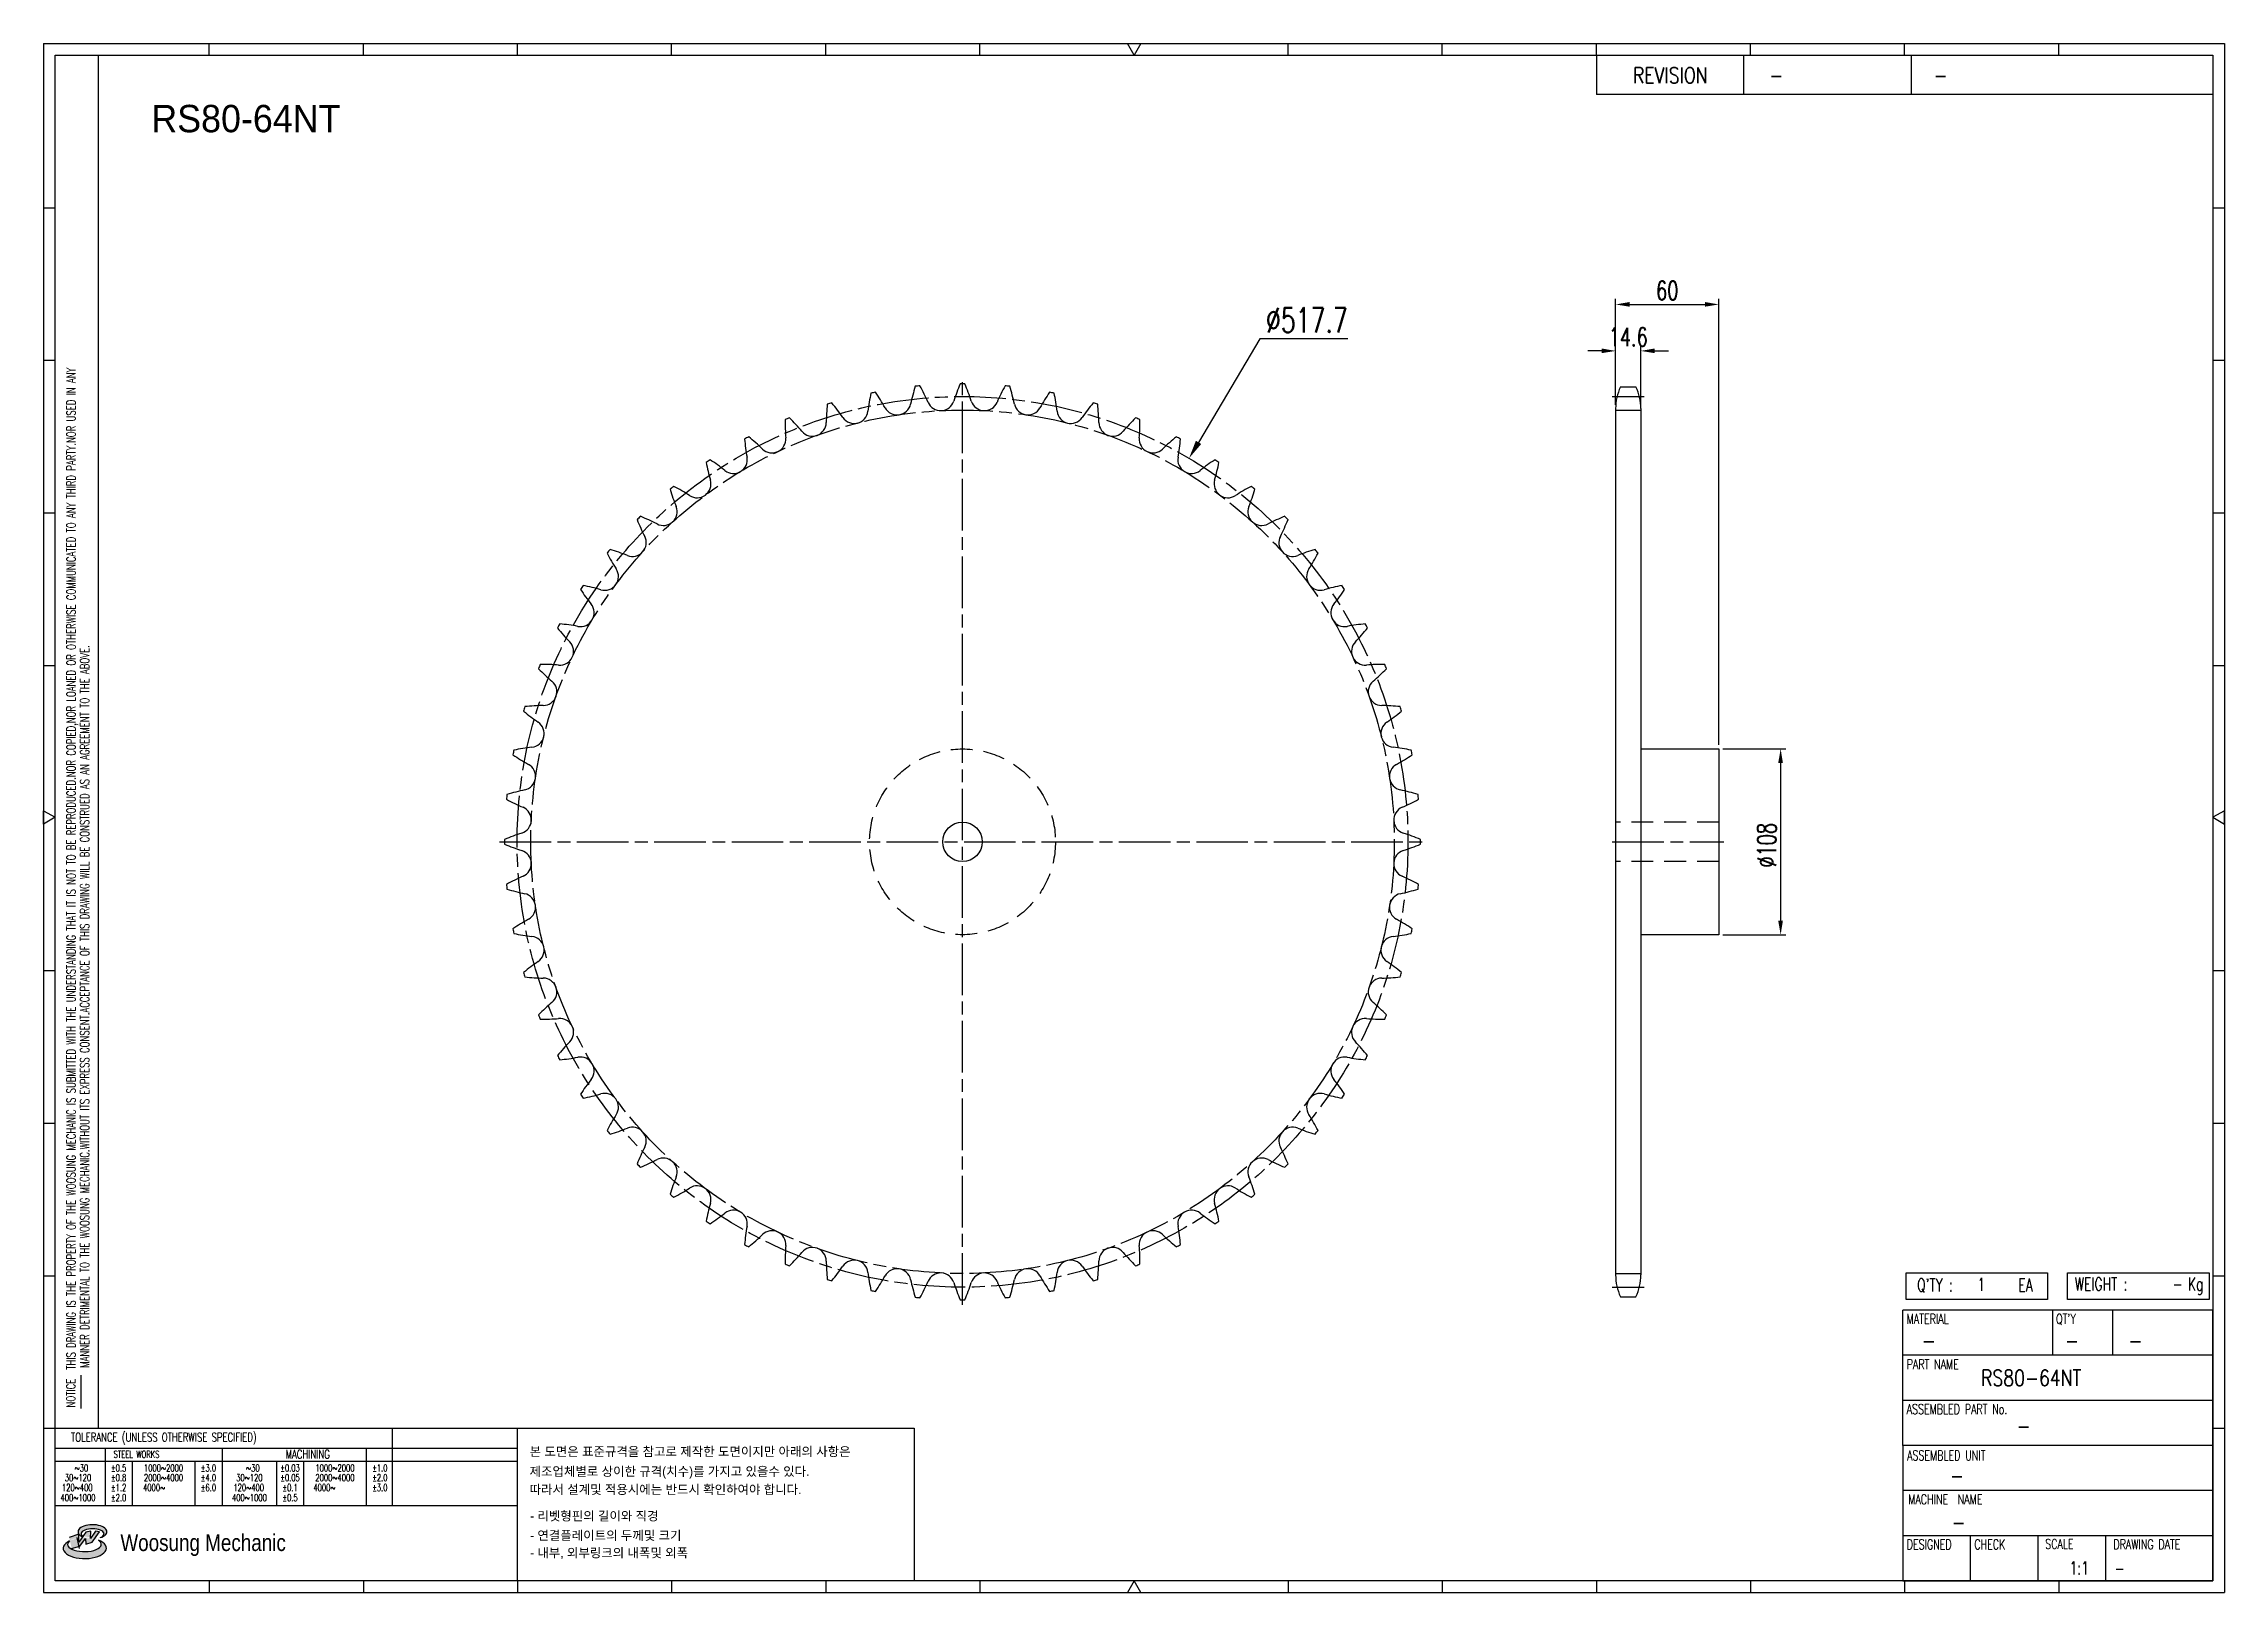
# Model space of a CAD drawing. Header units: millimetres. Extents: x 26814 to 28081, y 33 to 933.
import ezdxf
from ezdxf.enums import TextEntityAlignment as Align

# ---------------------------------------------------------------- set-up
doc = ezdxf.new("R2010")
doc.units = ezdxf.units.MM
for name, pattern in [('AM_ISO08W050', [18, 12, -1.5, 3, -1.5]), ('AM_ISO08W050x2', [9, 6, -0.75, 1.5, -0.75]), ('HIDDEN', [9.525, 6.35, -3.175])]:
    doc.linetypes.add(name, pattern=pattern)
doc.layers.get('Defpoints').update_dxf_attribs({"color": 80})
doc.layers.add('CL2', color=4, linetype='AM_ISO08W050', lineweight=25)
for name, color, linetype in [('HL', 2, 'HIDDEN'), ('LOGO', 7, 'Continuous'), ('S-DIM', 7, 'Continuous'), ('TITLE', 7, 'Continuous')]:
    doc.layers.add(name, color=color, linetype=linetype)
doc.styles.add('HAN', font='ROMANS.shx', dxfattribs={"width": 0.7, "bigfont": 'whgtxt.shx'})
doc.styles.add('HKD_ST2', font='romans.shx', dxfattribs={"width": 0.7, "height": 4, "bigfont": '@extfont2.shx'})
doc.styles.add('HSG', font='SIMPLEX.shx', dxfattribs={"width": 0.7, "bigfont": 'HSG.shx'})
doc.styles.add('MtXpl_', font='Gulim.ttf')
doc.styles.add('SLDTEXTSTYLE4', font='arial.ttf', dxfattribs={"width": 0.8})
doc.dimstyles.new('APP23', dxfattribs={"dimscale": 4.5, "dimtxt": 2.4, "dimasz": 1.8, "dimexe": 0.7, "dimexo": 0.5, "dimgap": 0.6, "dimtad": 1, "dimtoh": 1, "dimdec": 1, "dimrnd": 0.01, "dimzin": 9, "dimdsep": 46, "dimtxsty": 'HSG', "dimcen": 0, "dimclrd": 1, "dimclre": 1, "dimclrt": 256, "dimazin": 2, "dimtp": 1, "dimtm": 1, "dimtfac": 0.5, "dimtdec": 1, "dimtix": 1, "dimtofl": 0, "dimtmove": 0, "dimatfit": 3, "dimfxl": 0, "dimtvp": 1, "dimtolj": 2, "dimlwd": -1, "dimlwe": -1, "dimarcsym": 0})
doc.dimstyles.new('APP28', dxfattribs={"dimscale": 6, "dimtxt": 2.4, "dimasz": 1.8, "dimexe": 0.7, "dimexo": 0.5, "dimgap": 0.6, "dimtad": 1, "dimtoh": 1, "dimdec": 1, "dimrnd": 0.01, "dimzin": 9, "dimdsep": 46, "dimtxsty": 'HSG', "dimcen": 0, "dimclrd": 1, "dimclre": 1, "dimclrt": 256, "dimazin": 2, "dimtp": 1, "dimtm": 1, "dimtfac": 0.5, "dimtdec": 1, "dimtofl": 0, "dimtmove": 0, "dimatfit": 3, "dimfxl": 0, "dimtvp": 1, "dimtolj": 2, "dimlwd": -1, "dimlwe": -1, "dimarcsym": 0})

# ---------------------------------------------------------------- blocks, each defined once
blk = doc.blocks.new('MASTER')
at = {"layer": 'LOGO'}
h = blk.add_hatch(color=10, dxfattribs=at)
h.paths.add_polyline_path([(1.544, 35.177), (1.554, 34.966), (1.779, 35.034), (2.054, 35.422), (1.908, 35.446), (1.728, 35.167), (1.741, 35.439), (1.547, 35.405), (1.292, 35.041), (1.295, 35.33), (0.943, 35.208), (1.03, 34.8), (1.336, 34.885)])
edge = h.paths.add_edge_path()
edge.add_ellipse((1.795, 35.421), major_axis=(-0.53, 0), ratio=0.487785, start_angle=122.36065, end_angle=403.39574)
edge.add_line((1.411, 35.244), (1.419, 35.261))
edge.add_ellipse((1.798, 35.344), major_axis=(-0.423, 0), ratio=0.444396, start_angle=131.58977, end_angle=386.19408, ccw=False)
edge = h.paths.add_edge_path()
edge.add_ellipse((1.512, 34.815), major_axis=(-0.793, 0), ratio=0.480113, start_angle=314.67633, end_angle=590.85213)
edge.add_ellipse((1.501, 34.958), major_axis=(-0.62, 0), ratio=0.43311, start_angle=331.7024, end_angle=574.42495, ccw=False)
at = {"color": 140}
for p, q in [((0, 90.118), (80.15, 90.118)), ((0, 90.118), (0, 33.191)), ((80.15, 90.118), (80.15, 33.191)), ((57.068, 89.693), (57.068, 88.246)), ((62.47, 89.693), (62.47, 88.246)), ((68.635, 89.693), (68.635, 88.246)), ((79.725, 88.246), (57.068, 88.246)), ((68.449, 43.961), (68.449, 44.936)), ((68.449, 44.936), (73.654, 44.936)), ((73.654, 44.936), (73.654, 43.961)), ((74.39, 43.961), (74.39, 44.936)), ((74.39, 44.936), (79.595, 44.936)), ((79.595, 44.936), (79.595, 43.961)), ((68.336, 38.59), (68.336, 43.563)), ((79.725, 43.563), (68.336, 43.563)), ((73.654, 43.961), (68.449, 43.961)), ((73.827, 43.563), (73.827, 41.905)), ((79.595, 43.961), (74.39, 43.961)), ((76.037, 43.563), (76.037, 41.905)), ((79.725, 38.59), (79.725, 43.563)), ((79.725, 41.905), (68.336, 41.905)), ((79.725, 40.248), (68.336, 40.248)), ((68.336, 38.59), (68.336, 33.616)), ((79.725, 38.59), (68.336, 38.59)), ((79.725, 33.616), (79.725, 38.59)), ((79.725, 36.932), (68.336, 36.932)), ((79.725, 35.274), (68.336, 35.274)), ((70.822, 33.616), (70.822, 35.274)), ((73.309, 33.616), (73.309, 35.274)), ((75.796, 33.616), (75.796, 35.274)), ((0, 33.191), (80.15, 33.191)), ((68.336, 33.616), (79.725, 33.616))]:
    blk.add_line(p, q, dxfattribs=at)
for p, q in [((6.089, 89.693), (6.089, 90.118)), ((11.753, 89.693), (11.753, 90.118)), ((17.418, 89.693), (17.418, 90.118)), ((23.082, 89.693), (23.082, 90.118)), ((28.746, 89.693), (28.746, 90.118)), ((34.411, 89.693), (34.411, 90.118)), ((45.739, 89.693), (45.739, 90.118)), ((51.404, 89.693), (51.404, 90.118)), ((57.068, 89.693), (57.068, 90.118)), ((62.732, 89.693), (62.732, 90.118)), ((68.397, 89.693), (68.397, 90.118)), ((74.061, 89.693), (74.061, 90.118)), ((0, 84.085), (0.425, 84.085)), ((79.725, 84.085), (80.15, 84.085)), ((0, 78.478), (0.425, 78.478)), ((79.725, 78.478), (80.15, 78.478)), ((0, 72.87), (0.425, 72.87)), ((79.725, 72.87), (80.15, 72.87)), ((0, 67.262), (0.425, 67.262)), ((79.725, 67.262), (80.15, 67.262)), ((0, 56.047), (0.425, 56.047)), ((79.725, 56.047), (80.15, 56.047)), ((0, 50.439), (0.425, 50.439)), ((79.725, 50.439), (80.15, 50.439)), ((0, 44.832), (0.425, 44.832)), ((79.725, 44.832), (80.15, 44.832)), ((1.377, 39.947), (1.377, 41.174)), ((0, 39.224), (0.425, 39.224)), ((79.725, 39.224), (80.15, 39.224)), ((6.089, 33.616), (6.089, 33.191)), ((11.753, 33.616), (11.753, 33.191)), ((17.418, 33.616), (17.418, 33.191)), ((23.082, 33.616), (23.082, 33.191)), ((28.746, 33.616), (28.746, 33.191)), ((34.411, 33.616), (34.411, 33.191)), ((45.739, 33.616), (45.739, 33.191)), ((51.404, 33.616), (51.404, 33.191)), ((57.068, 33.616), (57.068, 33.191)), ((62.732, 33.616), (62.732, 33.191)), ((68.397, 33.616), (68.397, 33.191)), ((74.061, 33.616), (74.061, 33.191))]:
    blk.add_line(p, q)
at = {"color": 2}
for p, q in [((2.017, 39.224), (2.017, 89.693)), ((0.425, 39.224), (17.418, 39.224)), ((0.425, 38.487), (17.418, 38.487)), ((2.257, 38.487), (2.257, 36.382)), ((6.557, 38.5), (6.557, 36.382)), ((11.857, 38.487), (11.857, 36.382)), ((12.816, 39.224), (12.816, 36.382)), ((17.418, 33.616), (17.418, 39.224)), ((0.425, 38.012), (17.418, 38.012)), ((3.257, 38.012), (3.257, 36.382)), ((5.557, 38.012), (5.557, 36.382)), ((8.557, 38.012), (8.557, 36.382)), ((9.557, 38.026), (9.557, 36.382)), ((0.425, 36.382), (17.418, 36.382))]:
    blk.add_line(p, q, dxfattribs=at)
for points in [[(40.075, 89.693), (39.83, 90.118), (40.32, 90.118)], [(0.425, 61.679), (0, 61.433), (0, 61.924)], [(79.725, 61.679), (80.15, 61.433), (80.15, 61.924)], [(40.075, 33.616), (39.83, 33.191), (40.32, 33.191)]]:
    blk.add_lwpolyline(points, close=True)
at = {"color": 140}
blk.add_lwpolyline([(0.425, 89.693), (79.725, 89.693), (79.725, 33.616), (0.425, 33.616)], close=True, dxfattribs=at)
at = {"layer": 'LOGO'}
for p, q in [((1.295, 35.33), (0.943, 35.208)), ((1.547, 35.405), (1.292, 35.041)), ((1.292, 35.041), (1.295, 35.33)), ((1.741, 35.439), (1.547, 35.405)), ((1.908, 35.446), (1.728, 35.167)), ((1.728, 35.167), (1.741, 35.439)), ((1.779, 35.034), (2.054, 35.422)), ((2.054, 35.422), (1.908, 35.446)), ((1.03, 34.8), (1.336, 34.885)), ((1.224, 35.208), (1.311, 34.8)), ((1.224, 35.208), (1.224, 35.208)), ((1.336, 34.885), (1.544, 35.177)), ((1.419, 35.261), (1.411, 35.244)), ((1.544, 35.177), (1.554, 34.966)), ((1.554, 34.966), (1.779, 35.034))]:
    blk.add_line(p, q, dxfattribs=at)
for centre, major_axis, ratio, start_param, end_param in [((1.795, 35.421), (-0.53, 0), 0.487785, 2.135596, 7.040584), ((1.798, 35.344), (-0.423, 0), 0.444396, 2.296675, 6.740358), ((1.512, 34.815), (-0.793, 0), 0.480113, 5.492138, 10.312315), ((1.501, 34.958), (-0.62, 0), 0.43311, 5.789299, 10.025607)]:
    blk.add_ellipse(centre, major_axis=major_axis, ratio=ratio, start_param=start_param, end_param=end_param, dxfattribs=at)
for s, height, style, width, p in [('REVISION', 0.5806, 'HAN', 0.8, (58.415, 88.664)), ('-', 0.581, 'HAN', 0.8, (63.426, 88.664)), ('-', 0.581, 'HAN', 0.8, (69.468, 88.664)), ("Q'TY : ", 0.4746, 'HKD_ST2', 0.7, (68.857, 44.253)), ('1', 0.475, 'HKD_ST2', 0.7, (71.071, 44.275)), ('EA', 0.4746, 'HKD_ST2', 0.7, (72.578, 44.253)), ('WEIGHT : ', 0.4746, 'HKD_ST2', 0.7, (74.65, 44.286)), ('Kg', 0.4746, 'HKD_ST2', 0.7, (78.807, 44.286)), ('-', 0.581, 'HAN', 0.8, (69.029, 42.157)), ('-', 0.581, 'HAN', 0.8, (74.289, 42.157)), ('-', 0.581, 'HAN', 0.8, (76.623, 42.157)), ('-', 0.581, 'HAN', 0.8, (72.515, 39.013)), ('-', 0.581, 'HAN', 0.8, (70.067, 37.189)), ('-', 0.581, 'HAN', 0.8, (70.126, 35.48)), ('1:1', 0.4746, 'HKD_ST2', 0.7, (74.458, 33.848)), ('-', 0.475, 'HKD_ST2', 0.7, (76.112, 33.837))]:
    blk.add_text(s, height=height, dxfattribs=dict(style=style, width=width)).set_placement(p)
at = {"color": 6, "style": 'HKD_ST2', "width": 0.7}
for s, p in [(' THIS DRAWING IS THE PROPERTY OF THE WOOSUNG MECHANIC IS SUBMITTED WITH THE UNDERSTANDING THAT IT IS NOT TO BE REPRODUCED.NOR COPIED,NOR LOANED OR OTHERWISE COMMUNICATED TO ANY THIRD PARTY.NOR USED IN ANY', (1.173, 41.217)), ('MANNER DETRIMENTAL TO THE WOOSUNG MECHANIC.WITHOUT ITS EXPRESS CONSENT.ACCEPTANCE OF THIS DRAWING WILL BE CONSTRUED AS AN AGREEMENT TO THE ABOVE.', (1.672, 41.447))]:
    blk.add_text(s, height=0.326266, rotation=90, dxfattribs=at).set_placement(p)
at = {"style": 'HKD_ST2', "width": 0.7}
blk.add_text('-', height=0.475, dxfattribs=at).set_placement((78.613, 44.286), align=Align.RIGHT)
at = {"color": 254, "style": 'HKD_ST2', "width": 0.7}
for s, height, p in [('MATERIAL', 0.3651, (68.474, 43.425)), ("QT'Y", 0.3651, (73.965, 43.425)), ('PART NAME', 0.3651, (68.474, 41.756)), ('ASSEMBLED PART No.', 0.36511, (68.474, 40.109)), ('ASSEMBLED UNIT', 0.36511, (68.49, 38.408)), ('MACHINE  NAME', 0.36511, (68.532, 36.794)), ('DESIGNED', 0.3651, (68.474, 35.136)), ('CHECK', 0.3651, (70.961, 35.136)), ('SCALE', 0.3651, (73.566, 35.153)), ('DRAWING DATE', 0.36511, (76.071, 35.141))]:
    blk.add_text(s, height=height, dxfattribs=at).set_placement(p, align=Align.TOP_LEFT)
at = {"style": 'HKD_ST2', "width": 0.7}
blk.add_text('NOTICE', height=0.3263, rotation=90, dxfattribs=at).set_placement((1.163, 39.988))
blk.add_text('TOLERANCE (UNLESS OTHERWISE SPECIFIED)', height=0.32627, dxfattribs=at).set_placement((4.417, 38.896), align=Align.MIDDLE_CENTER)
at = {"color": 4, "style": 'HKD_ST2', "width": 0.7}
for s, height, p in [('%%12630', 0.261, (1.389, 37.762)), ('1000%%1262000', 0.26101, (4.407, 37.762)), ('%%12630', 0.261, (7.689, 37.762)), ('1000%%1262000', 0.26101, (10.707, 37.762)), ('120%%126400', 0.26101, (1.237, 37.045)), ('30%%126120', 0.261, (1.263, 37.411)), ('4000%%126', 0.261, (4.061, 37.045)), ('2000%%1264000', 0.26101, (4.407, 37.411)), ('120%%126400', 0.26101, (7.537, 37.045)), ('30%%126120', 0.261, (7.563, 37.411)), ('4000%%126', 0.261, (10.321, 37.045)), ('2000%%1264000', 0.26101, (10.707, 37.411)), ('400%%1261000', 0.26101, (1.263, 36.67)), ('400%%1261000', 0.26101, (7.563, 36.67))]:
    blk.add_text(s, height=height, dxfattribs=at).set_placement(p, align=Align.MIDDLE_CENTER)
for s, height, p in [('%%P0.5', 0.261, (2.757, 37.762)), ('STEEL WORKS', 0.26101, (3.416, 38.268)), ('%%P3.0', 0.261, (6.057, 37.762)), ('%%P0.03', 0.261, (9.057, 37.762)), ('MACHINING', 0.3263, (9.707, 38.27)), ('%%P1.0', 0.261, (12.357, 37.762)), ('%%P0.8', 0.261, (2.757, 37.411)), ('%%P1.2', 0.261, (2.757, 37.045)), ('%%P4.0', 0.261, (6.057, 37.411)), ('%%P6.0', 0.261, (6.057, 37.045)), ('%%P0.05', 0.261, (9.057, 37.411)), ('%%P0.1', 0.261, (9.057, 37.045)), ('%%P2.0', 0.261, (12.357, 37.411)), ('%%P3.0', 0.261, (12.357, 37.045)), ('%%P2.0', 0.261, (2.757, 36.67)), ('%%P0.5', 0.261, (9.057, 36.67))]:
    blk.add_text(s, height=height, dxfattribs=at).set_placement(p, align=Align.MIDDLE)
at = {"color": 1, "style": 'SLDTEXTSTYLE4', "width": 0.8}
blk.add_text('Woosung Mechanic', height=0.61957, dxfattribs=at).set_placement((2.822, 34.711))
blk = doc.blocks.new('*D3')
at = {"layer": 'Defpoints', "color": 0, "transparency": 16777216}
for p in [(27742.3, 754.1), (27727.7, 720.5), (27742.3, 720.5)]:
    blk.add_point(p, dxfattribs=at)
at = {"layer": 'S-DIM', "color": 1, "transparency": 16777216}
for p, q in [((27719.6, 754.1), (27711.5, 754.1)), ((27727.7, 722.8), (27727.7, 757.3)), ((27742.3, 722.8), (27742.3, 757.3)), ((27750.4, 754.1), (27758.5, 754.1))]:
    blk.add_line(p, q, dxfattribs=at)
for points in [[(27719.6, 755.5), (27719.6, 752.8), (27727.7, 754.1)], [(27750.4, 755.5), (27750.4, 752.8), (27742.3, 754.1)]]:
    blk.add_solid(points, dxfattribs=at)
at = {"layer": 'S-DIM', "transparency": 16777216, "insert": (27735, 762.2), "char_height": 10.8, "attachment_point": 5, "style": 'HSG'}
blk.add_mtext('\\A2;14.6', dxfattribs=at)
blk = doc.blocks.new('*D4')
at = {"layer": 'Defpoints', "color": 0, "transparency": 16777216}
for p in [(27787.7, 781.1), (27727.7, 720.5), (27787.7, 522.8)]:
    blk.add_point(p, dxfattribs=at)
at = {"layer": 'S-DIM', "color": 1, "transparency": 16777216}
for p, q in [((27727.7, 722.8), (27727.7, 784.3)), ((27735.8, 781.1), (27779.6, 781.1)), ((27787.7, 525.1), (27787.7, 784.3))]:
    blk.add_line(p, q, dxfattribs=at)
for points in [[(27735.8, 782.5), (27735.8, 779.8), (27727.7, 781.1)], [(27779.6, 782.5), (27779.6, 779.8), (27787.7, 781.1)]]:
    blk.add_solid(points, dxfattribs=at)
at = {"layer": 'S-DIM', "transparency": 16777216, "insert": (27757.7, 789.2), "char_height": 10.8, "attachment_point": 5, "style": 'HSG'}
blk.add_mtext('\\A2;60', dxfattribs=at)
blk = doc.blocks.new('*D5')
at = {"layer": 'Defpoints', "color": 0, "transparency": 16777216}
for p in [(27479.8, 691.7), (27216.5, 246)]:
    blk.add_point(p, dxfattribs=at)
at = {"layer": 'S-DIM', "color": 1, "transparency": 16777216}
for p, q in [((27520.9, 761.2), (27485.3, 700.9)), ((27572, 761.2), (27520.9, 761.2))]:
    blk.add_line(p, q, dxfattribs=at)
blk.add_solid([(27483.8, 701.9), (27486.9, 700), (27479.8, 691.7)], dxfattribs=at)
at = {"layer": 'S-DIM', "transparency": 16777216, "insert": (27548.3, 772), "char_height": 14.4, "attachment_point": 5, "style": 'HSG'}
blk.add_mtext('\\A2;∅517.7', dxfattribs=at)
blk = doc.blocks.new('*D2')
at = {"layer": 'Defpoints', "color": 0, "transparency": 16777216}
for p in [(27787.7, 522.8), (27787.7, 414.8), (27823.6, 414.8)]:
    blk.add_point(p, dxfattribs=at)
at = {"layer": 'S-DIM', "color": 1, "transparency": 16777216}
for p, q in [((27790, 522.8), (27826.7, 522.8)), ((27823.6, 514.7), (27823.6, 422.9)), ((27790, 414.8), (27826.7, 414.8))]:
    blk.add_line(p, q, dxfattribs=at)
for points in [[(27822.2, 514.7), (27824.9, 514.7), (27823.6, 522.8)], [(27822.2, 422.9), (27824.9, 422.9), (27823.6, 414.8)]]:
    blk.add_solid(points, dxfattribs=at)
at = {"layer": 'S-DIM', "transparency": 16777216, "insert": (27815.5, 466.8), "char_height": 10.8, "attachment_point": 5, "rotation": 90, "style": 'HSG'}
blk.add_mtext('\\A2;%%c108', dxfattribs=at)

msp = doc.modelspace()

# ---------------------------------------------------------------- linework, layer by layer
for p, q in [((27730.5, 733.25), (27739.5, 733.25)), ((27727.7, 720.55), (27727.7, 217.08)), ((27742.3, 720.55), (27742.3, 217.08)), ((27742.3, 522.81), (27787.7, 522.81)), ((27787.7, 522.81), (27787.7, 414.81)), ((27787.7, 414.81), (27742.3, 414.81)), ((27730.5, 204.38), (27739.5, 204.38))]:
    msp.add_line(p, q)
at = {"color": 140}
msp.add_lwpolyline([(27089.59, 128), (27320.11, 128), (27320.11, 39.33), (27089.59, 39.33)], close=True, dxfattribs=at)
msp.add_circle((27348.18, 468.81), 11.5)
for centre, radius, start, end in [((27394.73, 710.21), 125.77, 174.12461, 178.98437), ((27348.18, 468.81), 266.13, 106.58031, 107.16969), ((27175.37, 643.67), 125.77, 34.76563, 39.62539), ((27418.17, 704.49), 125.77, 168.49961, 173.35937), ((27348.18, 468.81), 266.13, 100.95531, 101.54469), ((27193.34, 659.76), 125.77, 29.14063, 34.00039), ((27310.19, 724.91), 8.02, 209.14063, 347.73438), ((27440.93, 696.49), 125.77, 162.87461, 167.73438), ((27348.18, 468.81), 266.13, 95.33031, 95.91969), ((27212.8, 674.02), 125.77, 23.51562, 28.37539), ((27335.48, 727.4), 8.02, 203.51562, 342.10938), ((27462.8, 686.3), 125.77, 157.24961, 162.10938), ((27348.18, 468.81), 266.13, 89.70531, 90.29469), ((27233.57, 686.3), 125.77, 17.89062, 22.75039), ((27360.89, 727.4), 8.02, 197.89062, 336.48438), ((27483.57, 674.02), 125.77, 151.62461, 156.48438), ((27348.18, 468.81), 266.13, 84.08031, 84.66969), ((27255.44, 696.49), 125.77, 12.26562, 17.12539), ((27386.17, 724.91), 8.02, 192.26562, 330.85937), ((27503.03, 659.76), 125.77, 145.99961, 150.85937), ((27348.18, 468.81), 266.13, 78.45531, 79.04469), ((27278.2, 704.49), 125.77, 6.64063, 11.50039), ((27521, 643.67), 125.77, 140.37461, 145.23437), ((27348.18, 468.81), 266.13, 72.83031, 73.41969), ((27301.64, 710.21), 125.77, 1.01563, 5.87539), ((27757.9, 720.55), 30.2, 155.13196, 180), ((27712.1, 720.55), 30.2, 0, 24.86804), ((27348.18, 468.81), 266.13, 112.20531, 112.79469), ((27370.84, 713.61), 125.77, 179.74961, 184.60938), ((27159.06, 625.89), 125.77, 40.39063, 45.25039), ((27260.96, 712.58), 8.02, 220.39063, 358.98437), ((27285.27, 719.96), 8.02, 214.76563, 353.35937), ((27411.09, 719.96), 8.02, 186.64063, 325.23437), ((27435.41, 712.58), 8.02, 181.01563, 319.60937), ((27537.31, 625.89), 125.77, 134.74961, 139.60937), ((27348.18, 468.81), 266.13, 67.20531, 67.79469), ((27325.52, 713.61), 125.77, 355.39062, 0.25039), ((27348.18, 468.81), 266.13, 117.83031, 118.41969), ((27346.74, 714.65), 125.77, 185.37461, 190.23438), ((27144.58, 606.59), 125.77, 46.01562, 50.87539), ((27237.49, 702.86), 8.02, 226.01562, 4.60938), ((27458.88, 702.86), 8.02, 175.39062, 313.98438), ((27551.79, 606.59), 125.77, 129.12461, 133.98438), ((27348.18, 468.81), 266.13, 61.58031, 62.16969), ((27349.63, 714.65), 125.77, 349.76562, 354.62539), ((27348.18, 468.81), 266.13, 123.45531, 124.04469), ((27322.65, 713.33), 125.77, 190.99961, 195.85937), ((27132.05, 585.97), 125.77, 51.64063, 56.50039), ((27215.08, 690.88), 8.02, 231.64063, 10.23438), ((27481.29, 690.88), 8.02, 169.76562, 308.35937), ((27564.32, 585.97), 125.77, 123.49961, 128.35937), ((27373.72, 713.33), 125.77, 344.14063, 349.00039), ((27348.18, 468.81), 266.13, 55.95531, 56.54469), ((27348.18, 468.81), 266.13, 129.08031, 129.66969), ((27298.81, 709.65), 125.77, 196.62461, 201.48437), ((27121.61, 564.22), 125.77, 57.26563, 62.12539), ((27193.95, 676.77), 8.02, 237.26563, 15.85937), ((27502.41, 676.77), 8.02, 164.14063, 302.73437), ((27574.76, 564.22), 125.77, 117.87461, 122.73437), ((27397.56, 709.65), 125.77, 338.51563, 343.37539), ((27348.18, 468.81), 266.13, 50.33031, 50.91969), ((27174.31, 660.65), 8.02, 242.89062, 21.48437), ((27522.05, 660.65), 8.02, 158.51563, 297.10938), ((27156.35, 642.68), 8.02, 248.51562, 27.10937), ((27348.18, 468.81), 266.13, 134.70531, 135.29469), ((27275.44, 703.65), 125.77, 202.24961, 207.10937), ((27113.35, 541.56), 125.77, 62.89062, 67.75039), ((27583.02, 541.56), 125.77, 112.24961, 117.10938), ((27540.02, 642.68), 8.02, 152.89063, 291.48438), ((27420.93, 703.65), 125.77, 332.89063, 337.75039), ((27348.18, 468.81), 266.13, 44.70531, 45.29469), ((27348.18, 468.81), 266.13, 140.33031, 140.91969), ((27252.77, 695.39), 125.77, 207.87461, 212.73438), ((27107.35, 518.19), 125.77, 68.51562, 73.37539), ((27589.02, 518.19), 125.77, 106.62461, 111.48438), ((27443.6, 695.39), 125.77, 327.26562, 332.12539), ((27348.18, 468.81), 266.13, 39.08031, 39.66969), ((27140.23, 623.04), 8.02, 254.14063, 32.73438), ((27556.14, 623.04), 8.02, 147.26562, 285.85937), ((27348.18, 468.81), 266.13, 145.95531, 146.54469), ((27231.02, 684.94), 125.77, 213.49961, 218.35938), ((27103.67, 494.34), 125.77, 74.14063, 79.00039), ((27592.7, 494.34), 125.77, 100.99961, 105.85937), ((27465.35, 684.94), 125.77, 321.64062, 326.50039), ((27348.18, 468.81), 266.13, 33.45531, 34.04469), ((27126.11, 601.91), 8.02, 259.76563, 38.35938), ((27570.25, 601.91), 8.02, 141.64062, 280.23437), ((27348.18, 468.81), 266.13, 151.58031, 152.16969), ((27210.4, 672.42), 125.77, 219.12461, 223.98437), ((27114.14, 579.51), 8.02, 265.39063, 43.98437), ((27102.34, 470.25), 125.77, 79.76563, 84.62539), ((27594.02, 470.25), 125.77, 95.37461, 100.23437), ((27582.23, 579.51), 8.02, 136.01563, 274.60937), ((27485.97, 672.42), 125.77, 316.01563, 320.87539), ((27348.18, 468.81), 266.13, 27.83031, 28.41969), ((27348.18, 468.81), 266.13, 157.20531, 157.79469), ((27103.38, 446.15), 125.77, 85.39063, 90.25039), ((27592.98, 446.15), 125.77, 89.74961, 94.60937), ((27348.18, 468.81), 266.13, 22.20531, 22.79469), ((27191.11, 657.93), 125.77, 224.74961, 229.60937), ((27104.41, 556.03), 8.02, 271.01562, 49.60937), ((27591.95, 556.03), 8.02, 130.39063, 268.98437), ((27505.26, 657.93), 125.77, 310.39063, 315.25039), ((27348.18, 468.81), 266.13, 162.83031, 163.41969), ((27106.78, 422.27), 125.77, 91.01562, 95.87539), ((27589.58, 422.27), 125.77, 84.12461, 88.98438), ((27348.18, 468.81), 266.13, 16.58031, 17.16969), ((27173.33, 641.63), 125.77, 230.37461, 235.23438), ((27097.04, 531.72), 8.02, 276.64062, 55.23438), ((27599.33, 531.72), 8.02, 124.76562, 263.35938), ((27523.04, 641.63), 125.77, 304.76562, 309.62539), ((27348.18, 468.81), 266.13, 168.45531, 169.04469), ((27112.51, 398.83), 125.77, 96.64062, 101.50039), ((27583.86, 398.83), 125.77, 78.49961, 83.35938), ((27348.18, 468.81), 266.13, 10.95531, 11.54469), ((27157.23, 623.66), 125.77, 235.99961, 240.85938), ((27092.08, 506.8), 8.02, 282.26563, 60.85938), ((27604.29, 506.8), 8.02, 119.14062, 257.73437), ((27539.14, 623.66), 125.77, 299.14062, 304.00039), ((27348.18, 468.81), 266.13, 174.08031, 174.66969), ((27120.5, 376.07), 125.77, 102.26563, 107.12539), ((27575.86, 376.07), 125.77, 72.87461, 77.73437), ((27348.18, 468.81), 266.13, 5.33031, 5.91969), ((27142.97, 604.19), 125.77, 241.62461, 246.48437), ((27089.59, 481.51), 8.02, 287.89063, 66.48437), ((27606.78, 481.51), 8.02, 113.51563, 252.10937), ((27553.4, 604.19), 125.77, 293.51563, 298.37539), ((27130.69, 354.2), 125.77, 107.89063, 112.75039), ((27348.18, 468.81), 266.13, 179.70531, 180.29469), ((27565.68, 354.2), 125.77, 67.24961, 72.10937), ((27348.18, 468.81), 266.13, 359.70531, 0.29469), ((27130.69, 583.43), 125.77, 247.24961, 252.10937), ((27089.59, 456.11), 8.02, 293.51563, 72.10937), ((27606.78, 456.11), 8.02, 107.89063, 246.48437), ((27565.68, 583.43), 125.77, 287.89063, 292.75039), ((27142.97, 333.43), 125.77, 113.51563, 118.37539), ((27348.18, 468.81), 266.13, 185.33031, 185.91969), ((27553.4, 333.43), 125.77, 61.62461, 66.48437), ((27348.18, 468.81), 266.13, 354.08031, 354.66969), ((27120.5, 561.56), 125.77, 252.87461, 257.73437), ((27092.08, 430.82), 8.02, 299.14062, 77.73437), ((27604.29, 430.82), 8.02, 102.26563, 240.85938), ((27575.86, 561.56), 125.77, 282.26563, 287.12539), ((27157.23, 313.97), 125.77, 119.14062, 124.00039), ((27348.18, 468.81), 266.13, 190.95531, 191.54469), ((27539.14, 313.97), 125.77, 55.99961, 60.85938), ((27348.18, 468.81), 266.13, 348.45531, 349.04469), ((27112.51, 538.79), 125.77, 258.49961, 263.35938), ((27097.04, 405.9), 8.02, 304.76562, 83.35938), ((27599.33, 405.9), 8.02, 96.64062, 235.23438), ((27583.86, 538.79), 125.77, 276.64062, 281.50039), ((27173.33, 296), 125.77, 124.76562, 129.62539), ((27348.18, 468.81), 266.13, 196.58031, 197.16969), ((27523.04, 296), 125.77, 50.37461, 55.23438), ((27348.18, 468.81), 266.13, 342.83031, 343.41969), ((27106.78, 515.36), 125.77, 264.12461, 268.98437), ((27104.41, 381.59), 8.02, 310.39063, 88.98438), ((27591.95, 381.59), 8.02, 91.01562, 229.60937), ((27589.58, 515.36), 125.77, 271.01562, 275.87539), ((27191.11, 279.69), 125.77, 130.39063, 135.25039), ((27348.18, 468.81), 266.13, 202.20531, 202.79469), ((27505.26, 279.69), 125.77, 44.74961, 49.60937), ((27348.18, 468.81), 266.13, 337.20531, 337.79469), ((27103.38, 491.47), 125.77, 269.74961, 274.60937), ((27114.14, 358.11), 8.02, 316.01563, 94.60937), ((27582.23, 358.11), 8.02, 85.39063, 223.98437), ((27592.98, 491.47), 125.77, 265.39063, 270.25039), ((27210.4, 265.2), 125.77, 136.01563, 140.87539), ((27348.18, 468.81), 266.13, 207.83031, 208.41969), ((27102.34, 467.37), 125.77, 275.37461, 280.23437), ((27126.11, 335.71), 8.02, 321.64062, 100.23437), ((27570.25, 335.71), 8.02, 79.76563, 218.35938), ((27594.02, 467.37), 125.77, 259.76563, 264.62539), ((27485.97, 265.2), 125.77, 39.12461, 43.98437), ((27348.18, 468.81), 266.13, 331.58031, 332.16969), ((27231.02, 252.68), 125.77, 141.64062, 146.50039), ((27465.35, 252.68), 125.77, 33.49961, 38.35938), ((27348.18, 468.81), 266.13, 213.45531, 214.04469), ((27103.67, 443.28), 125.77, 280.99961, 285.85937), ((27140.23, 314.58), 8.02, 327.26562, 105.85937), ((27556.14, 314.58), 8.02, 74.14063, 212.73438), ((27592.7, 443.28), 125.77, 254.14063, 259.00039), ((27348.18, 468.81), 266.13, 325.95531, 326.54469), ((27252.77, 242.24), 125.77, 147.26562, 152.12539), ((27443.6, 242.24), 125.77, 27.87461, 32.73438), ((27348.18, 468.81), 266.13, 219.08031, 219.66969), ((27107.35, 419.43), 125.77, 286.62461, 291.48438), ((27156.35, 294.94), 8.02, 332.89063, 111.48438), ((27540.02, 294.94), 8.02, 68.51562, 207.10937), ((27589.02, 419.43), 125.77, 248.51562, 253.37539), ((27348.18, 468.81), 266.13, 320.33031, 320.91969), ((27275.44, 233.97), 125.77, 152.89063, 157.75039), ((27348.18, 468.81), 266.13, 224.70531, 225.29469), ((27113.35, 396.07), 125.77, 292.24961, 297.10938), ((27174.31, 276.97), 8.02, 338.51563, 117.10938), ((27522.05, 276.97), 8.02, 62.89062, 201.48437), ((27583.02, 396.07), 125.77, 242.89062, 247.75039), ((27420.93, 233.97), 125.77, 22.24961, 27.10937), ((27348.18, 468.81), 266.13, 314.70531, 315.29469), ((27298.81, 227.97), 125.77, 158.51563, 163.37539), ((27121.61, 373.4), 125.77, 297.87461, 302.73437), ((27193.95, 260.86), 8.02, 344.14063, 122.73437), ((27502.41, 260.86), 8.02, 57.26563, 195.85937), ((27574.76, 373.4), 125.77, 237.26563, 242.12539), ((27397.56, 227.97), 125.77, 16.62461, 21.48437), ((27348.18, 468.81), 266.13, 230.33031, 230.91969), ((27322.65, 224.29), 125.77, 164.14063, 169.00039), ((27215.08, 246.74), 8.02, 349.76562, 128.35937), ((27481.29, 246.74), 8.02, 51.64063, 190.23438), ((27373.72, 224.29), 125.77, 10.99961, 15.85937), ((27348.18, 468.81), 266.13, 309.08031, 309.66969), ((27348.18, 468.81), 266.13, 235.95531, 236.54469), ((27132.05, 351.65), 125.77, 303.49961, 308.35937), ((27346.74, 222.97), 125.77, 169.76562, 174.62539), ((27237.49, 234.76), 8.02, 355.39062, 133.98438), ((27458.88, 234.76), 8.02, 46.01562, 184.60938), ((27349.63, 222.97), 125.77, 5.37461, 10.23438), ((27564.32, 351.65), 125.77, 231.64063, 236.50039), ((27348.18, 468.81), 266.13, 303.45531, 304.04469), ((27348.18, 468.81), 266.13, 241.58031, 242.16969), ((27144.58, 331.03), 125.77, 309.12461, 313.98438), ((27370.84, 224.01), 125.77, 175.39062, 180.25039), ((27159.06, 311.73), 125.77, 314.74961, 319.60937), ((27260.96, 225.04), 8.02, 1.01563, 139.60937), ((27435.41, 225.04), 8.02, 40.39063, 178.98437), ((27537.31, 311.73), 125.77, 220.39063, 225.25039), ((27325.52, 224.01), 125.77, 359.74961, 4.60938), ((27551.79, 331.03), 125.77, 226.01562, 230.87539), ((27348.18, 468.81), 266.13, 297.83031, 298.41969), ((27348.18, 468.81), 266.13, 247.20531, 247.79469), ((27394.73, 227.41), 125.77, 181.01563, 185.87539), ((27175.37, 293.95), 125.77, 320.37461, 325.23437), ((27285.27, 217.66), 8.02, 6.64063, 145.23437), ((27418.17, 233.14), 125.77, 186.64063, 191.50039), ((27193.34, 277.86), 125.77, 325.99961, 330.85937), ((27310.19, 212.71), 8.02, 12.26562, 150.85937), ((27335.48, 210.22), 8.02, 17.89062, 156.48438), ((27360.89, 210.22), 8.02, 23.51562, 162.10938), ((27386.17, 212.71), 8.02, 29.14063, 167.73438), ((27503.03, 277.86), 125.77, 209.14063, 214.00039), ((27278.2, 233.14), 125.77, 348.49961, 353.35937), ((27411.09, 217.66), 8.02, 34.76563, 173.35937), ((27521, 293.95), 125.77, 214.76563, 219.62539), ((27301.64, 227.41), 125.77, 354.12461, 358.98437), ((27348.18, 468.81), 266.13, 292.20531, 292.79469), ((27757.9, 217.08), 30.2, 180, 204.86804), ((27712.1, 217.08), 30.2, 335.13196, 0), ((27348.18, 468.81), 266.13, 252.83031, 253.41969), ((27348.18, 468.81), 266.13, 258.45531, 259.04469), ((27440.93, 241.13), 125.77, 192.26562, 197.12539), ((27348.18, 468.81), 266.13, 264.08031, 264.66969), ((27212.8, 263.6), 125.77, 331.62461, 336.48438), ((27462.8, 251.32), 125.77, 197.89062, 202.75039), ((27233.57, 251.32), 125.77, 337.24961, 342.10938), ((27483.57, 263.6), 125.77, 203.51562, 208.37539), ((27348.18, 468.81), 266.13, 275.33031, 275.91969), ((27255.44, 241.13), 125.77, 342.87461, 347.73438), ((27348.18, 468.81), 266.13, 280.95531, 281.54469), ((27348.18, 468.81), 266.13, 286.58031, 287.16969), ((27348.18, 468.81), 266.13, 269.70531, 270.29469)]:
    msp.add_arc(centre, radius, start, end)
at = {"layer": 'CL2', "linetype": 'AM_ISO08W050x2', "ltscale": 5}
for p, q in [((27348.18, 199.68), (27348.18, 737.95)), ((27725.76, 727.64), (27744.24, 727.64)), ((27727.7, 719.7), (27742.3, 719.7)), ((27079.05, 468.81), (27617.32, 468.81)), ((27725.76, 468.81), (27790.51, 468.81)), ((27727.7, 217.92), (27742.3, 217.92)), ((27725.76, 209.98), (27744.24, 209.98))]:
    msp.add_line(p, q, dxfattribs=at)
for radius in [258.83, 250.89]:
    msp.add_circle((27348.18, 468.81), radius, dxfattribs=at)
at = {"layer": 'HL', "linetype": 'HIDDEN', "ltscale": 2}
for p, q in [((27787.7, 480.31), (27727.7, 480.31)), ((27787.7, 457.31), (27727.7, 457.31))]:
    msp.add_line(p, q, dxfattribs=at)
at = {"layer": 'HL', "ltscale": 2}
msp.add_circle((27348.18, 468.81), 54, dxfattribs=at)

# ---------------------------------------------------------------- block references
at = {"color": 140, "xscale": 15.81103464176613, "yscale": 15.81103464176613, "zscale": 15.81103464176613}
msp.add_blockref('MASTER', (26814.2, -492.17), dxfattribs=at)

# ---------------------------------------------------------------- texts
at = {"style": 'HAN', "width": 0.8}
msp.add_text('RS80-64NT', height=9.18, dxfattribs=at).set_placement((27940.06, 152.69))
at = {"color": 140, "style": 'MtXpl_'}
for s, p in [('본 도면은 표준규격을 참고로 제작한 도면이지만 아래의 사항은', (27096.6, 111.84)), ('제조업체별로 상이한 규격(치수)를 가지고 있을수 있다.', (27096.6, 100.31)), ('따라서 설계및 적용시에는 반드시 확인하여야 합니다.', (27096.6, 89.79)), ('- 리벳형핀의 길이와 직경', (27096.89, 74.39)), ('- 연결플레이트의 두께및 크기', (27096.89, 63.1)), ('- 내부, 외부링크의 내폭및 외폭', (27096.89, 52.97))]:
    msp.add_text(s, height=5.3037, dxfattribs=at).set_placement(p)
at = {"layer": 'TITLE', "color": 254, "style": 'MtXpl_'}
msp.add_text('RS80-64NT', height=15.911, dxfattribs=at).set_placement((26876.8, 881.17))

# ---------------------------------------------------------------- dimensions: what is measured, and where the dimension line sits
at = {"layer": 'S-DIM'}
dim = msp.add_linear_dim(base=(27787.7, 781.12), p1=(27727.7, 720.55), p2=(27787.7, 522.81), dimstyle='APP23', dxfattribs=at)
dim.commit()
dim.dimension.update_dxf_attribs({"geometry": '*D4', "text_midpoint": (27757.7, 789.22)})
dim = msp.add_diameter_dim_2p(p1=(27216.53, 245.97), p2=(27479.84, 691.65), dimstyle='APP28', dxfattribs=at)
dim.commit()
dim.dimension.update_dxf_attribs({"geometry": '*D5', "text_midpoint": (27548.28, 761.18), "dimtype": 131})
dim = msp.add_linear_dim(base=(27742.3, 754.12), p1=(27727.7, 720.55), p2=(27742.3, 720.55), dimstyle='APP23', dxfattribs=at)
dim.commit()
dim.dimension.update_dxf_attribs({"geometry": '*D3', "text_midpoint": (27735, 754.12), "dimtype": 128})
dim = msp.add_linear_dim(base=(27823.58, 414.81), p1=(27787.7, 522.81), p2=(27787.7, 414.81), angle=90, text='%%c<>', dimstyle='APP23', dxfattribs=at)
dim.commit()
dim.dimension.update_dxf_attribs({"geometry": '*D2', "text_midpoint": (27823.58, 466.77), "dimtype": 128})

doc.saveas('drawing.dxf')
